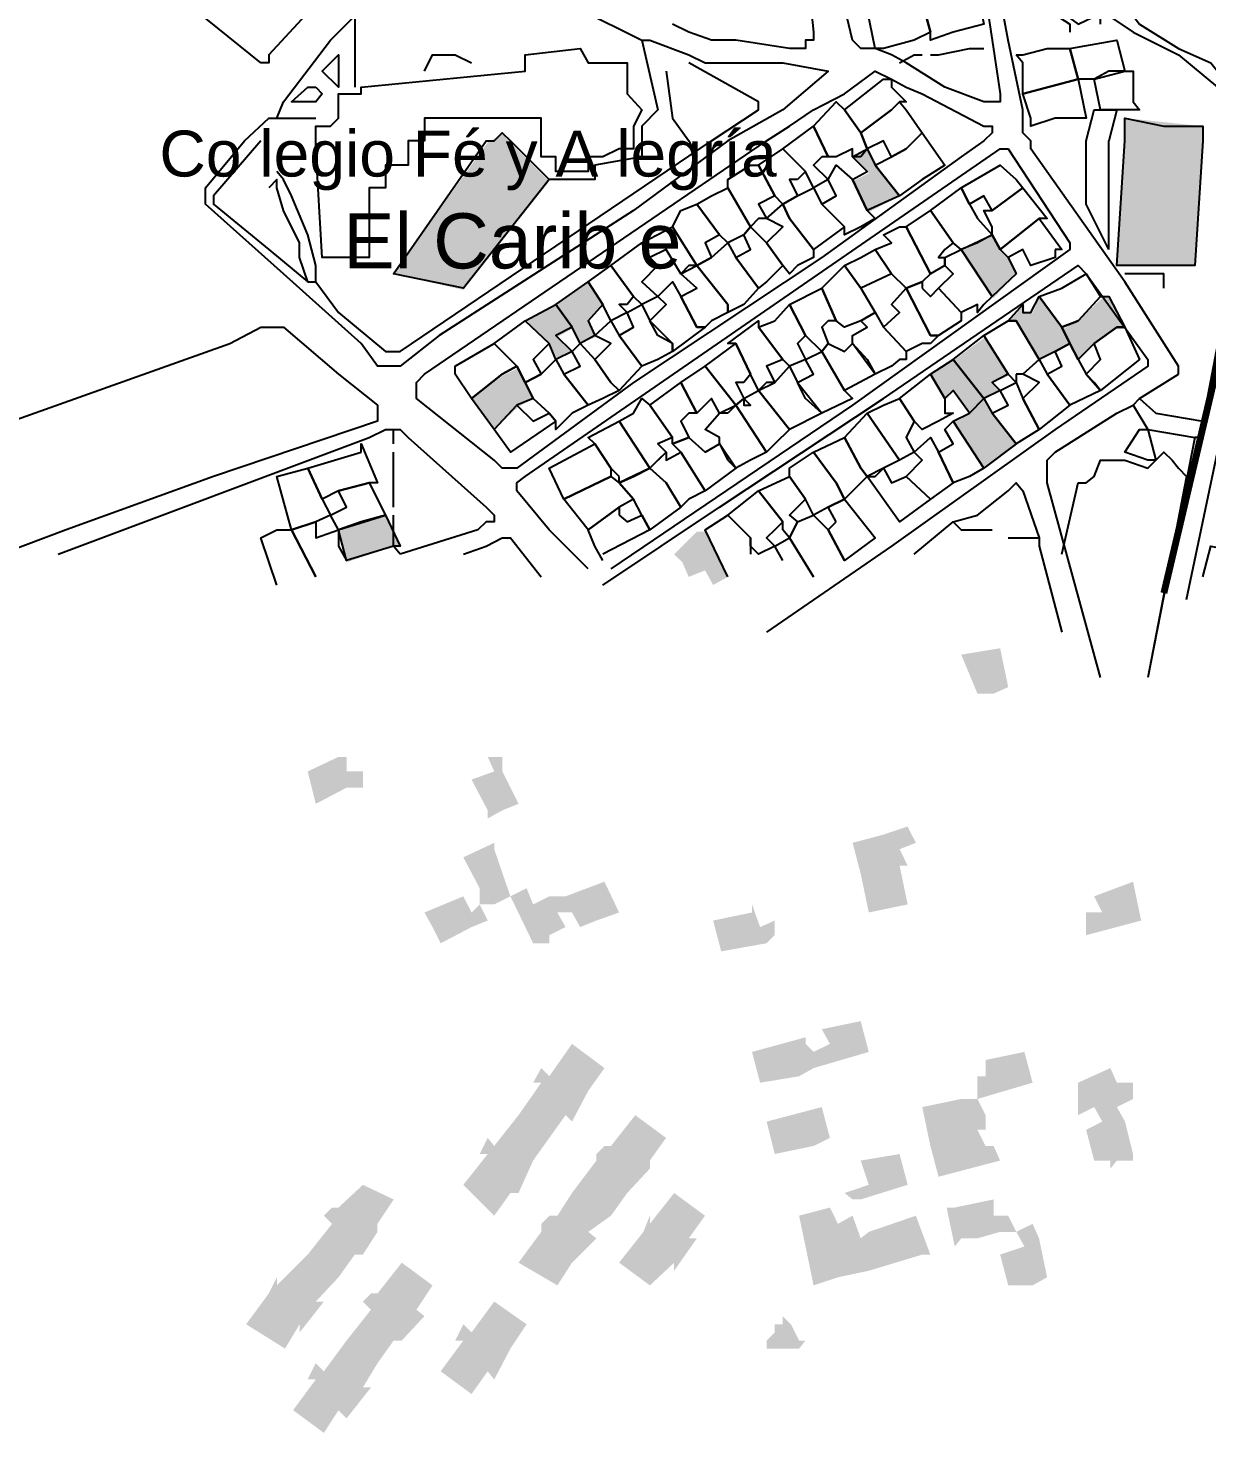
# Model space of a CAD drawing. Header units: millimetres. Extents: x -3588 to 75209, y -3737 to 38254.
# Drawn here: x 27213 to 27418.2, y 4643.8 to 4888.4 of the extents above; entities that cross this region are included whole.
import ezdxf

# ---------------------------------------------------------------- set-up
doc = ezdxf.new("R2010")
doc.units = ezdxf.units.MM
for name, color, linetype in [('H', 250, 'Continuous'), ('P', 253, 'Continuous'), ('T', 7, 'Continuous')]:
    doc.layers.add(name, color=color, linetype=linetype)

msp = doc.modelspace()

# ---------------------------------------------------------------- hatches: boundary and pattern name
at = {"layer": 'H', "linetype": 'Continuous'}
for points in [[(27403.924, 4872.721), (27417.479, 4871.313), (27417.479, 4868.48), (27416.071, 4847.035), (27402.516, 4847.035), (27403.924, 4868.48), (27403.924, 4872.721), (27403.924, 4872.721)], [(27292.986, 4868.48), (27295.531, 4869.904), (27296.939, 4868.48), (27303.709, 4861.711), (27288.745, 4842.794), (27276.614, 4845.627), (27292.986, 4868.48), (27292.986, 4868.48)], [(27360.73, 4864.527), (27364.683, 4859.166), (27359.322, 4856.349), (27356.505, 4861.711), (27359.322, 4863.119), (27356.505, 4865.952), (27359.322, 4867.36), (27360.73, 4864.527), (27360.73, 4864.527)], [(27382.191, 4849.58), (27383.599, 4848.155), (27385.008, 4845.627), (27381.055, 4841.386), (27375.421, 4849.58), (27381.055, 4852.396), (27382.191, 4849.58), (27382.191, 4849.58)], [(27313.311, 4840.266), (27310.494, 4837.433), (27311.903, 4834.616), (27309.07, 4833.48), (27307.662, 4836.025), (27305.117, 4840.266), (27310.494, 4844.203), (27313.311, 4840.266), (27313.311, 4840.266)], [(27388.961, 4841.386), (27393.202, 4836.025), (27394.61, 4833.48), (27391.793, 4832.072), (27388.961, 4830.663), (27385.008, 4837.433), (27383.599, 4837.433), (27386.416, 4840.266), (27386.416, 4838.841), (27387.84, 4838.841), (27388.961, 4841.386), (27388.961, 4841.386)], [(27398.563, 4833.48), (27395.746, 4830.663), (27394.61, 4833.48), (27393.202, 4836.025), (27395.746, 4837.433), (27399.971, 4841.386), (27401.379, 4841.386), (27403.924, 4836.025), (27402.516, 4836.025), (27398.563, 4833.48), (27398.563, 4833.48)], [(27307.662, 4836.025), (27305.117, 4834.616), (27307.662, 4832.072), (27305.117, 4830.663), (27303.709, 4833.48), (27299.756, 4837.433), (27305.117, 4840.266), (27307.662, 4836.025), (27307.662, 4836.025)], [(27382.191, 4825.302), (27379.646, 4823.878), (27374.285, 4830.663), (27379.646, 4834.616), (27383.599, 4827.831), (27381.055, 4826.71), (27382.191, 4825.302), (27382.191, 4825.302)], [(27290.17, 4823.878), (27295.531, 4827.831), (27298.348, 4829.255), (27299.756, 4826.71), (27300.892, 4823.878), (27298.348, 4822.469), (27294.123, 4818.517), (27290.17, 4823.878), (27290.17, 4823.878)], [(27374.285, 4830.663), (27379.646, 4823.878), (27376.83, 4821.061), (27374.285, 4825.302), (27372.877, 4823.878), (27370.044, 4827.831), (27374.285, 4830.663), (27374.285, 4830.663)], [(27381.055, 4821.061), (27385.008, 4815.7), (27379.646, 4811.747), (27374.285, 4819.941), (27376.83, 4821.061), (27379.646, 4823.878), (27381.055, 4821.061), (27381.055, 4821.061)], [(27275.206, 4803.553), (27278.023, 4798.192), (27276.614, 4798.192), (27268.421, 4795.375), (27267.012, 4800.736), (27275.206, 4803.553), (27275.206, 4803.553)], [(27325.442, 4796.784), (27329.395, 4800.736), (27330.819, 4800.736), (27334.772, 4792.831), (27332.227, 4791.422), (27330.819, 4793.967), (27327.986, 4792.831), (27326.866, 4795.375), (27325.442, 4796.784), (27325.442, 4796.784)], [(27383.599, 4773.642), (27381.055, 4772.506), (27378.238, 4772.506), (27375.421, 4779.291), (27382.191, 4780.412), (27383.599, 4773.642), (27383.599, 4773.642)], [(27271.253, 4758.967), (27271.253, 4756.134), (27268.421, 4756.134), (27263.059, 4753.317), (27261.651, 4758.967), (27267.012, 4761.495), (27268.421, 4761.495), (27268.421, 4758.967), (27271.253, 4758.967), (27271.253, 4758.967)], [(27292.986, 4752.181), (27290.17, 4757.542), (27294.123, 4758.967), (27292.986, 4761.495), (27295.531, 4761.495), (27295.531, 4758.967), (27296.939, 4756.134), (27298.348, 4753.317), (27295.531, 4752.181), (27292.986, 4750.773), (27292.986, 4752.181), (27292.986, 4752.181)], [(27367.516, 4746.532), (27364.683, 4745.412), (27366.091, 4742.579), (27364.683, 4742.579), (27357.913, 4741.171), (27356.505, 4746.532), (27361.866, 4747.956), (27366.091, 4749.365), (27367.516, 4746.532), (27367.516, 4746.532)], [(27294.123, 4735.809), (27291.578, 4735.809), (27291.578, 4738.642), (27288.745, 4744.003), (27294.123, 4746.532), (27294.123, 4745.412), (27296.939, 4737.218), (27294.123, 4735.809), (27294.123, 4735.809)], [(27366.091, 4735.809), (27359.322, 4734.401), (27357.913, 4741.171), (27364.683, 4742.579), (27366.091, 4735.809), (27366.091, 4735.809)], [(27299.756, 4738.642), (27300.892, 4735.809), (27303.709, 4737.218), (27305.117, 4734.401), (27306.541, 4731.856), (27303.709, 4730.448), (27303.709, 4729.04), (27300.892, 4729.04), (27296.939, 4737.218), (27299.756, 4738.642), (27299.756, 4738.642)], [(27313.311, 4739.762), (27315.856, 4734.401), (27311.903, 4732.993), (27309.07, 4731.856), (27307.662, 4734.401), (27305.117, 4734.401), (27303.709, 4737.218), (27306.541, 4737.218), (27313.311, 4739.762), (27313.311, 4739.762)], [(27406.741, 4732.993), (27397.154, 4730.448), (27397.154, 4732.993), (27397.154, 4734.401), (27399.971, 4734.401), (27398.563, 4737.218), (27405.332, 4739.762), (27406.741, 4732.993), (27406.741, 4732.993)], [(27288.745, 4737.218), (27290.17, 4734.401), (27291.578, 4735.809), (27292.986, 4732.993), (27290.17, 4731.856), (27284.792, 4729.04), (27283.384, 4731.856), (27281.976, 4734.401), (27288.745, 4737.218), (27288.745, 4737.218)], [(27332.227, 4732.993), (27338.997, 4734.401), (27338.997, 4735.809), (27340.405, 4731.856), (27342.95, 4732.993), (27342.95, 4730.448), (27341.542, 4729.04), (27333.636, 4727.631), (27332.227, 4732.993), (27332.227, 4732.993)], [(27359.322, 4710.123), (27349.719, 4707.307), (27349.719, 4710.123), (27352.552, 4711.532), (27351.144, 4714.076), (27357.913, 4715.485), (27359.322, 4710.123), (27359.322, 4710.123)], [(27298.348, 4699.113), (27302.3, 4704.762), (27300.892, 4704.762), (27302.3, 4707.307), (27303.709, 4705.882), (27307.662, 4711.532), (27313.311, 4707.307), (27310.494, 4703.354), (27307.662, 4697.993), (27306.541, 4699.113), (27303.709, 4695.16), (27298.348, 4699.113), (27298.348, 4699.113)], [(27349.719, 4710.123), (27349.719, 4707.307), (27347.191, 4705.882), (27340.405, 4704.762), (27338.997, 4710.123), (27348.311, 4712.668), (27348.311, 4711.532), (27349.719, 4710.123), (27349.719, 4710.123)], [(27387.84, 4704.762), (27378.238, 4701.93), (27378.238, 4705.882), (27379.646, 4705.882), (27379.646, 4708.715), (27386.416, 4710.123), (27387.84, 4704.762), (27387.84, 4704.762)], [(27405.332, 4704.762), (27405.332, 4701.93), (27402.516, 4700.521), (27398.563, 4700.521), (27395.746, 4699.113), (27395.746, 4701.93), (27395.746, 4704.762), (27401.379, 4707.307), (27402.516, 4704.762), (27405.332, 4704.762), (27405.332, 4704.762)], [(27379.646, 4699.113), (27379.646, 4696.568), (27378.238, 4696.568), (27370.044, 4693.752), (27368.636, 4700.521), (27375.421, 4701.93), (27376.83, 4701.93), (27378.238, 4701.93), (27379.646, 4699.113), (27379.646, 4699.113)], [(27303.709, 4695.16), (27300.892, 4691.207), (27298.348, 4685.558), (27296.939, 4685.558), (27294.123, 4681.605), (27288.745, 4686.982), (27292.986, 4692.343), (27291.578, 4692.343), (27292.986, 4695.16), (27294.123, 4693.752), (27298.348, 4699.113), (27303.709, 4695.16), (27303.709, 4695.16)], [(27314.447, 4681.605), (27307.662, 4685.558), (27311.903, 4691.207), (27311.903, 4692.343), (27313.311, 4693.752), (27314.447, 4693.752), (27318.672, 4699.113), (27324.033, 4695.16), (27321.217, 4691.207), (27321.217, 4689.799), (27317.264, 4685.558), (27314.447, 4681.605), (27314.447, 4681.605)], [(27352.552, 4695.16), (27349.719, 4693.752), (27342.95, 4692.343), (27341.542, 4697.993), (27351.144, 4700.521), (27352.552, 4695.16), (27352.552, 4695.16)], [(27397.154, 4696.568), (27399.971, 4697.993), (27398.563, 4700.521), (27402.516, 4700.521), (27403.924, 4697.993), (27405.332, 4692.343), (27405.332, 4691.207), (27402.516, 4691.207), (27401.379, 4689.799), (27401.379, 4691.207), (27398.563, 4691.207), (27397.154, 4696.568), (27397.154, 4696.568)], [(27381.055, 4693.752), (27382.191, 4691.207), (27371.468, 4688.39), (27370.044, 4693.752), (27378.238, 4696.568), (27379.646, 4693.752), (27381.055, 4693.752), (27381.055, 4693.752)], [(27366.091, 4686.982), (27357.913, 4684.437), (27356.505, 4684.437), (27355.097, 4685.558), (27359.322, 4686.982), (27357.913, 4691.207), (27364.683, 4692.343), (27366.091, 4686.982), (27366.091, 4686.982)], [(27276.614, 4684.437), (27273.798, 4680.196), (27273.798, 4678.788), (27271.253, 4674.835), (27269.845, 4674.835), (27267.012, 4670.882), (27261.651, 4674.835), (27265.892, 4680.196), (27264.468, 4681.605), (27265.892, 4683.029), (27267.012, 4683.029), (27271.253, 4686.982), (27276.614, 4684.437), (27276.614, 4684.437)], [(27314.447, 4681.605), (27310.494, 4678.788), (27311.903, 4677.668), (27307.662, 4673.427), (27305.117, 4669.474), (27298.348, 4673.427), (27302.3, 4678.788), (27302.3, 4680.196), (27303.709, 4681.605), (27305.117, 4681.605), (27307.662, 4685.558), (27314.447, 4681.605), (27314.447, 4681.605)], [(27330.819, 4681.605), (27327.986, 4677.668), (27329.395, 4677.668), (27325.442, 4672.019), (27325.442, 4673.427), (27321.217, 4669.474), (27315.856, 4673.427), (27320.081, 4678.788), (27321.217, 4681.605), (27321.217, 4680.196), (27325.442, 4685.558), (27330.819, 4681.605), (27330.819, 4681.605)], [(27374.285, 4676.244), (27372.877, 4683.029), (27374.285, 4683.029), (27381.055, 4684.437), (27381.055, 4681.605), (27383.599, 4681.605), (27385.008, 4678.788), (27382.191, 4678.788), (27378.238, 4677.668), (27375.421, 4677.668), (27374.285, 4676.244), (27374.285, 4676.244)], [(27356.505, 4681.605), (27357.913, 4677.668), (27348.311, 4676.244), (27347.191, 4681.605), (27352.552, 4683.029), (27353.96, 4680.196), (27356.505, 4681.605), (27356.505, 4681.605)], [(27368.636, 4674.835), (27359.322, 4672.019), (27357.913, 4677.668), (27359.322, 4678.788), (27367.516, 4681.605), (27370.044, 4674.835), (27368.636, 4674.835), (27368.636, 4674.835)], [(27388.961, 4677.668), (27390.369, 4670.882), (27387.84, 4669.474), (27383.599, 4669.474), (27382.191, 4674.835), (27386.416, 4676.244), (27385.008, 4678.788), (27387.84, 4680.196), (27388.961, 4677.668), (27388.961, 4677.668)], [(27359.322, 4672.019), (27353.96, 4670.882), (27349.719, 4669.474), (27348.311, 4676.244), (27357.913, 4677.668), (27359.322, 4672.019), (27359.322, 4672.019)], [(27267.012, 4670.882), (27263.059, 4666.657), (27264.468, 4666.657), (27260.243, 4661.28), (27260.243, 4662.704), (27257.698, 4658.463), (27250.929, 4662.704), (27254.881, 4668.066), (27256.29, 4670.882), (27256.29, 4669.474), (27261.651, 4674.835), (27267.012, 4670.882), (27267.012, 4670.882)], [(27283.384, 4669.474), (27280.567, 4665.233), (27281.976, 4664.113), (27278.023, 4659.872), (27276.614, 4659.872), (27273.798, 4655.919), (27268.421, 4659.872), (27272.662, 4665.233), (27271.253, 4666.657), (27272.662, 4668.066), (27273.798, 4668.066), (27278.023, 4673.427), (27283.384, 4669.474), (27283.384, 4669.474)], [(27294.123, 4666.657), (27299.756, 4662.704), (27296.939, 4658.463), (27294.123, 4653.102), (27292.986, 4654.511), (27290.17, 4650.558), (27284.792, 4654.511), (27288.745, 4659.872), (27287.337, 4659.872), (27288.745, 4662.704), (27290.17, 4661.28), (27294.123, 4666.657), (27294.123, 4666.657)], [(27341.542, 4658.463), (27341.542, 4659.872), (27342.95, 4661.28), (27342.95, 4662.704), (27344.358, 4662.704), (27344.358, 4664.113), (27345.767, 4662.704), (27347.191, 4659.872), (27348.311, 4659.872), (27347.191, 4658.463), (27341.542, 4658.463), (27341.542, 4658.463)], [(27273.798, 4655.919), (27271.253, 4651.694), (27272.662, 4651.694), (27268.421, 4646.333), (27267.012, 4647.741), (27264.468, 4643.788), (27259.106, 4647.741), (27263.059, 4653.102), (27261.651, 4653.102), (27263.059, 4655.919), (27264.468, 4654.511), (27268.421, 4659.872), (27273.798, 4655.919), (27273.798, 4655.919)]]:
    msp.add_hatch(color=256, dxfattribs=at).paths.add_polyline_path(points)

# ---------------------------------------------------------------- linework, layer by layer
at = {"layer": 'P', "const_width": 1.2}
for points in [[(27468.851, 5048.874), (27512.317, 4852.396), (27480.982, 4860.59), (27432.443, 4882.323), (27410.694, 4790.014)], [(27410.694, 4790.014), (27432.443, 4882.323), (27480.982, 4860.59), (27512.317, 4852.396), (27468.851, 5048.874)]]:
    msp.add_lwpolyline(points, dxfattribs=at)
at = {"layer": 'P'}
for points in [[(27379.358, 4875.538), (27372.589, 4878.082), (27365.819, 4882.323), (27363.275, 4883.732), (27360.458, 4884.852), (27359.034, 4884.852), (27357.913, 4884.852), (27356.505, 4886.276), (27352.264, 4904.056)], [(27399.683, 4775.339), (27390.369, 4809.202), (27390.369, 4810.339), (27390.369, 4813.155), (27391.793, 4814.564), (27402.516, 4821.349), (27405.332, 4822.758), (27406.469, 4823.878), (27413.238, 4828.119), (27413.238, 4829.527), (27403.924, 4844.203), (27387.552, 4867.36), (27387.552, 4868.768), (27386.144, 4870.177), (27386.144, 4874.129), (27383.599, 4886.276), (27380.783, 4901.24), (27380.783, 4902.648), (27382.191, 4902.648), (27385.008, 4901.24), (27383.599, 4898.407)], [(27348.311, 4901.24), (27349.719, 4887.685), (27349.719, 4886.276), (27348.311, 4886.276), (27348.311, 4884.852), (27346.903, 4884.852), (27345.494, 4884.852)], [(27380.783, 4901.24), (27382.191, 4901.24), (27382.191, 4899.815), (27382.191, 4897.287), (27382.191, 4895.863), (27390.369, 4891.638), (27394.322, 4889.093), (27394.322, 4887.685)], [(27268.421, 4898.407), (27254.881, 4883.732), (27254.881, 4882.323), (27253.473, 4882.323)], [(27383.599, 4898.407), (27383.599, 4895.863), (27390.369, 4893.046), (27395.746, 4889.093), (27401.107, 4891.638), (27405.332, 4890.501), (27406.469, 4889.093), (27413.238, 4884.852), (27418.887, 4882.323), (27420.008, 4880.915), (27425.657, 4876.962), (27428.202, 4874.129), (27428.202, 4872.721), (27426.793, 4868.768), (27417.479, 4819.941), (27417.479, 4817.108), (27416.071, 4817.108), (27407.877, 4775.339)], [(27373.997, 4887.685), (27370.044, 4886.276), (27370.044, 4887.685), (27368.636, 4893.046), (27378.238, 4894.454), (27378.238, 4895.863), (27378.238, 4894.454), (27379.358, 4889.093), (27373.997, 4887.685)], [(27379.358, 4895.863), (27380.783, 4886.276), (27382.191, 4876.962), (27382.191, 4875.538), (27380.783, 4875.538), (27379.358, 4875.538)], [(27253.473, 4882.323), (27238.51, 4894.454)], [(27361.866, 4884.852), (27360.458, 4884.852), (27359.034, 4891.638), (27360.458, 4891.638), (27368.636, 4893.046), (27370.044, 4887.685), (27367.227, 4886.276), (27361.866, 4884.852)], [(27319.808, 4886.276), (27321.217, 4886.276), (27327.986, 4883.732), (27330.819, 4882.323), (27333.348, 4882.323), (27337.589, 4882.323), (27344.358, 4882.323), (27352.264, 4880.915), (27344.358, 4874.129), (27334.772, 4868.768), (27318.384, 4856.637), (27284.52, 4834.888), (27277.735, 4829.527), (27275.206, 4829.527), (27273.798, 4829.527), (27270.965, 4833.48), (27257.41, 4845.627), (27243.871, 4857.758), (27243.871, 4860.59), (27250.64, 4868.768), (27254.881, 4872.721), (27256.29, 4872.721), (27257.41, 4875.538), (27265.604, 4886.276), (27269.845, 4890.501)], [(27269.845, 4890.501), (27269.845, 4883.732), (27269.845, 4878.082)], [(27309.07, 4891.638), (27319.808, 4886.276)], [(27399.683, 4889.093), (27399.683, 4890.501), (27401.107, 4890.501), (27405.332, 4887.685), (27413.238, 4883.732), (27420.008, 4878.082), (27425.657, 4874.129), (27428.202, 4872.721)], [(27345.494, 4884.852), (27336.18, 4886.276), (27331.939, 4886.276), (27327.986, 4887.685), (27325.17, 4889.093)], [(27263.059, 4867.36), (27263.059, 4871.313), (27265.604, 4871.313), (27267.012, 4872.721), (27267.012, 4876.962), (27270.965, 4876.962), (27270.965, 4878.082), (27299.484, 4880.915), (27299.484, 4883.732), (27309.07, 4884.852), (27310.494, 4882.323), (27317.264, 4882.323), (27317.264, 4876.962), (27319.808, 4874.129), (27318.384, 4871.313), (27318.384, 4868.768), (27318.384, 4867.36), (27315.856, 4867.36), (27313.023, 4865.952), (27310.494, 4865.952), (27310.494, 4863.407), (27304.845, 4863.407), (27304.845, 4865.952), (27302.3, 4865.952), (27302.3, 4868.768), (27302.3, 4872.721), (27294.123, 4872.721), (27281.976, 4872.721), (27281.976, 4868.768), (27279.159, 4868.768), (27279.159, 4864.527), (27275.206, 4864.527), (27275.206, 4860.59), (27272.373, 4860.59), (27272.373, 4848.444), (27264.196, 4848.444), (27263.059, 4867.36)], [(27319.808, 4886.276), (27322.625, 4874.129), (27319.808, 4871.313), (27319.808, 4868.768)], [(27370.044, 4883.732), (27371.468, 4883.732), (27376.83, 4884.852), (27378.238, 4884.852), (27379.358, 4884.852)], [(27385.008, 4883.732), (27386.144, 4883.732), (27390.369, 4884.852), (27394.322, 4884.852), (27395.746, 4879.491), (27386.144, 4876.962), (27386.144, 4882.323), (27385.008, 4883.732)], [(27401.107, 4880.915), (27398.563, 4879.491), (27395.746, 4879.491), (27394.322, 4884.852), (27402.516, 4886.276), (27403.924, 4880.915), (27401.107, 4880.915)], [(27265.604, 4882.323), (27267.012, 4883.732), (27267.012, 4878.082), (27264.196, 4880.915), (27265.604, 4882.323)], [(27281.976, 4880.915), (27283.384, 4883.732), (27287.337, 4883.732), (27290.17, 4882.323)], [(27331.939, 4868.768), (27340.133, 4874.129), (27340.133, 4875.538), (27327.986, 4882.323)], [(27364.683, 4882.323), (27367.227, 4883.732), (27368.636, 4883.732)], [(27365.819, 4878.082), (27368.636, 4876.962), (27379.358, 4871.313), (27380.783, 4871.313), (27380.783, 4870.177), (27379.358, 4868.768), (27375.421, 4865.952), (27351.144, 4848.444), (27318.384, 4826.71), (27298.059, 4811.747), (27295.531, 4811.747), (27294.123, 4813.155), (27280.567, 4823.878), (27280.567, 4825.302), (27280.567, 4826.71), (27281.976, 4828.119), (27341.542, 4868.768), (27345.494, 4871.313), (27349.719, 4874.129), (27355.097, 4876.962), (27360.458, 4880.915), (27363.275, 4879.491), (27365.819, 4878.082)], [(27324.033, 4880.915), (27325.17, 4872.721), (27327.986, 4868.768)], [(27405.332, 4874.129), (27399.683, 4874.129), (27398.563, 4879.491), (27403.924, 4880.915), (27405.332, 4880.915), (27405.332, 4875.538), (27406.469, 4874.129), (27405.332, 4874.129)], [(27263.059, 4878.082), (27264.196, 4876.962), (27263.059, 4875.538), (27258.834, 4875.538), (27261.651, 4878.082), (27263.059, 4878.082)], [(27363.275, 4879.491), (27363.275, 4878.082), (27365.819, 4875.538), (27364.683, 4875.538), (27363.275, 4874.129), (27357.913, 4870.177), (27355.097, 4874.129), (27361.866, 4879.491), (27363.275, 4879.491)], [(27391.793, 4872.721), (27387.552, 4871.313), (27387.552, 4872.721), (27386.144, 4876.962), (27395.746, 4879.491), (27397.154, 4872.721), (27391.793, 4872.721)], [(27357.913, 4865.952), (27356.505, 4865.952), (27356.505, 4867.36), (27353.672, 4865.952), (27352.264, 4865.952), (27349.719, 4871.313), (27353.672, 4875.538), (27355.097, 4874.129), (27357.913, 4870.177), (27359.034, 4867.36), (27357.913, 4865.952)], [(27367.227, 4868.768), (27365.819, 4867.36), (27363.275, 4865.952), (27361.866, 4868.768), (27359.034, 4867.36), (27357.913, 4870.177), (27363.275, 4874.129), (27364.683, 4875.538), (27365.819, 4874.129), (27368.636, 4870.177), (27367.227, 4868.768)], [(27256.29, 4872.721), (27263.059, 4872.721)], [(27397.154, 4868.768), (27398.563, 4874.129), (27402.516, 4874.129), (27401.107, 4868.768)], [(27410.694, 4871.313), (27417.479, 4871.313), (27417.479, 4868.768), (27416.071, 4847.035), (27402.516, 4847.035), (27403.924, 4868.768), (27403.924, 4872.721), (27410.694, 4871.313)], [(27294.123, 4868.768), (27295.531, 4870.177), (27296.939, 4868.768), (27303.709, 4861.999), (27288.745, 4843.082), (27276.614, 4845.627), (27292.698, 4868.768), (27294.123, 4868.768)], [(27351.144, 4865.952), (27349.719, 4864.527), (27352.264, 4861.999), (27349.719, 4860.59), (27348.311, 4863.407), (27344.358, 4867.36), (27349.719, 4871.313), (27352.264, 4865.952), (27351.144, 4865.952)], [(27368.636, 4861.999), (27364.683, 4859.166), (27360.458, 4864.527), (27363.275, 4865.952), (27365.819, 4867.36), (27368.636, 4870.177), (27372.589, 4864.527), (27368.636, 4861.999)], [(27414.646, 4788.878), (27420.008, 4814.564), (27431.018, 4865.952), (27431.018, 4868.768), (27432.443, 4870.177)], [(27253.473, 4868.768), (27245.279, 4859.166), (27245.279, 4857.758), (27254.881, 4849.852), (27261.651, 4844.203)], [(27263.059, 4844.203), (27267.012, 4838.841), (27275.206, 4832.072), (27277.735, 4832.072), (27331.939, 4868.768)], [(27319.808, 4868.768), (27319.808, 4865.952), (27311.615, 4864.527), (27311.615, 4861.999), (27303.709, 4861.999)], [(27327.986, 4868.768), (27329.395, 4865.952)], [(27401.107, 4849.852), (27397.154, 4857.758), (27397.154, 4868.768)], [(27401.107, 4849.852), (27401.107, 4868.768)], [(27310.494, 4794.239), (27303.709, 4801.025), (27298.059, 4807.794), (27298.059, 4809.202), (27299.484, 4810.339), (27382.191, 4867.36), (27383.599, 4867.36), (27394.322, 4850.988), (27394.322, 4849.852), (27356.505, 4822.758), (27314.447, 4794.239)], [(27346.903, 4861.999), (27345.494, 4861.999), (27346.903, 4859.166), (27344.358, 4857.758), (27342.95, 4859.166), (27340.133, 4864.527), (27344.358, 4867.36), (27348.311, 4863.407), (27346.903, 4861.999)], [(27360.458, 4864.527), (27364.683, 4859.166), (27359.034, 4856.637), (27356.505, 4861.999), (27359.034, 4863.407), (27356.505, 4865.952), (27359.034, 4867.36), (27360.458, 4864.527), (27360.458, 4864.527)], [(27263.059, 4844.203), (27263.059, 4847.035), (27261.651, 4852.396), (27258.834, 4859.166), (27257.41, 4861.999), (27256.29, 4863.407)], [(27340.133, 4855.213), (27338.709, 4853.805), (27334.772, 4860.59), (27334.772, 4861.999), (27338.709, 4864.527), (27340.133, 4864.527), (27342.95, 4859.166), (27340.133, 4857.758), (27341.542, 4855.213), (27340.133, 4855.213)], [(27357.913, 4853.805), (27355.097, 4852.396), (27355.097, 4853.805), (27351.144, 4857.758), (27353.672, 4859.166), (27352.264, 4861.999), (27353.672, 4864.527), (27356.505, 4861.999), (27359.034, 4856.637), (27360.458, 4855.213), (27357.913, 4853.805)], [(27386.144, 4860.59), (27380.783, 4856.637), (27379.358, 4859.166), (27376.83, 4857.758), (27375.421, 4860.59), (27382.191, 4864.527), (27385.008, 4861.999), (27386.144, 4860.59)], [(27261.651, 4844.203), (27260.243, 4848.444), (27260.243, 4850.988), (27257.41, 4856.637), (27256.29, 4860.59), (27256.29, 4861.999), (27254.881, 4860.59)], [(27331.939, 4859.166), (27334.772, 4860.59), (27338.709, 4853.805), (27337.589, 4852.396), (27334.772, 4850.988), (27333.348, 4852.396), (27329.395, 4857.758), (27331.939, 4859.166)], [(27351.144, 4857.758), (27355.097, 4853.805), (27349.719, 4849.852), (27345.494, 4855.213), (27344.358, 4857.758), (27346.903, 4859.166), (27349.719, 4860.59), (27351.144, 4857.758)], [(27378.238, 4850.988), (27375.421, 4849.852), (27373.997, 4850.988), (27370.044, 4856.637), (27375.421, 4860.59), (27376.83, 4857.758), (27378.238, 4855.213), (27380.783, 4852.396), (27378.238, 4850.988)], [(27388.961, 4855.213), (27382.191, 4849.852), (27380.783, 4852.396), (27380.783, 4853.805), (27379.358, 4856.637), (27380.783, 4856.637), (27386.144, 4860.59), (27390.369, 4855.213), (27388.961, 4855.213)], [(27326.578, 4856.637), (27329.395, 4857.758), (27333.348, 4852.396), (27330.819, 4850.988), (27331.939, 4848.444), (27329.395, 4847.035), (27325.17, 4853.805), (27326.578, 4856.637)], [(27346.903, 4847.035), (27345.494, 4845.627), (27344.358, 4847.035), (27341.542, 4850.988), (27344.358, 4853.805), (27341.542, 4855.213), (27344.358, 4857.758), (27345.494, 4855.213), (27349.719, 4849.852), (27349.719, 4848.444), (27346.903, 4847.035)], [(27372.589, 4849.852), (27371.468, 4848.444), (27372.589, 4848.444), (27372.589, 4847.035), (27370.044, 4845.627), (27365.819, 4853.805), (27370.044, 4856.637), (27373.997, 4850.988), (27372.589, 4849.852)], [(27327.986, 4847.035), (27326.578, 4845.627), (27324.033, 4849.852), (27321.217, 4848.444), (27319.808, 4850.988), (27325.17, 4853.805), (27329.395, 4847.035), (27327.986, 4847.035)], [(27341.542, 4844.203), (27340.133, 4843.082), (27336.18, 4848.444), (27338.709, 4849.852), (27337.589, 4852.396), (27338.709, 4853.805), (27341.542, 4850.988), (27344.358, 4847.035), (27341.542, 4844.203)], [(27368.636, 4844.203), (27365.819, 4843.082), (27363.275, 4845.627), (27360.458, 4849.852), (27363.275, 4850.988), (27361.866, 4852.396), (27364.683, 4853.805), (27365.819, 4853.805), (27370.044, 4845.627), (27368.636, 4844.203)], [(27391.793, 4849.852), (27391.793, 4848.444), (27387.552, 4847.035), (27386.144, 4849.852), (27383.599, 4848.444), (27382.191, 4849.852), (27388.961, 4855.213), (27392.913, 4849.852), (27391.793, 4849.852)], [(27321.217, 4848.444), (27322.625, 4847.035), (27319.808, 4844.203), (27322.625, 4841.674), (27319.808, 4840.266), (27318.384, 4841.674), (27314.447, 4847.035), (27319.808, 4850.988), (27321.217, 4848.444)], [(27337.589, 4840.266), (27334.772, 4838.841), (27334.772, 4840.266), (27329.395, 4847.035), (27331.939, 4848.444), (27334.772, 4850.988), (27336.18, 4848.444), (27340.133, 4843.082), (27337.589, 4840.266)], [(27382.191, 4849.852), (27383.599, 4848.444), (27385.008, 4845.627), (27380.783, 4841.674), (27375.421, 4849.852), (27380.783, 4852.396), (27382.191, 4849.852), (27382.191, 4849.852)], [(27357.913, 4848.444), (27360.458, 4849.852), (27363.275, 4845.627), (27357.913, 4843.082), (27355.097, 4847.035), (27357.913, 4848.444)], [(27379.358, 4840.266), (27378.238, 4838.841), (27378.238, 4840.266), (27375.421, 4838.841), (27371.468, 4843.082), (27373.997, 4845.627), (27372.589, 4847.035), (27372.589, 4848.444), (27375.421, 4849.852), (27380.783, 4841.674), (27379.358, 4840.266)], [(27317.264, 4840.266), (27315.856, 4840.266), (27317.264, 4838.841), (27314.447, 4837.433), (27313.023, 4840.266), (27310.494, 4844.203), (27314.447, 4847.035), (27318.384, 4841.674), (27317.264, 4840.266)], [(27313.023, 4791.422), (27333.348, 4804.977), (27361.866, 4823.878), (27395.746, 4847.035), (27397.154, 4845.627), (27407.877, 4830.663), (27407.877, 4829.527), (27391.793, 4818.517), (27363.275, 4798.192), (27341.542, 4783.228)], [(27331.939, 4837.433), (27330.819, 4836.313), (27329.395, 4836.313), (27326.578, 4841.674), (27329.395, 4843.082), (27326.578, 4845.627), (27329.395, 4847.035), (27334.772, 4840.266), (27334.772, 4838.841), (27331.939, 4837.433)], [(27357.913, 4843.082), (27360.458, 4838.841), (27357.913, 4837.433), (27355.097, 4836.313), (27353.672, 4837.433), (27351.144, 4843.082), (27355.097, 4847.035), (27357.913, 4843.082)], [(27392.913, 4843.082), (27397.154, 4845.627), (27399.683, 4841.674), (27395.746, 4837.433), (27392.913, 4836.313), (27388.961, 4841.674), (27392.913, 4843.082)], [(27410.694, 4843.082), (27410.694, 4845.627), (27403.924, 4845.627)], [(27261.651, 4844.203), (27263.059, 4844.203)], [(27313.023, 4840.266), (27310.494, 4837.433), (27311.615, 4834.888), (27309.07, 4833.48), (27307.662, 4836.313), (27304.845, 4840.266), (27310.494, 4844.203), (27313.023, 4840.266), (27313.023, 4840.266)], [(27322.625, 4834.888), (27321.217, 4837.433), (27324.033, 4840.266), (27322.625, 4841.674), (27325.17, 4844.203), (27326.578, 4841.674), (27329.395, 4836.313), (27330.819, 4836.313), (27325.17, 4832.072), (27325.17, 4833.48), (27322.625, 4834.888)], [(27368.636, 4843.082), (27370.044, 4841.674), (27371.468, 4843.082), (27375.421, 4838.841), (27375.421, 4837.433), (27371.468, 4834.888), (27370.044, 4834.888), (27365.819, 4843.082), (27368.636, 4844.203), (27368.636, 4843.082)], [(27352.264, 4837.433), (27351.144, 4836.313), (27352.264, 4833.48), (27351.144, 4832.072), (27348.311, 4834.888), (27345.494, 4840.266), (27351.144, 4843.082), (27353.672, 4837.433), (27352.264, 4837.433)], [(27370.044, 4833.48), (27368.636, 4833.48), (27365.819, 4832.072), (27361.866, 4836.313), (27364.683, 4838.841), (27363.275, 4840.266), (27365.819, 4843.082), (27370.044, 4834.888), (27371.468, 4834.888), (27370.044, 4833.48)], [(27388.961, 4841.674), (27392.913, 4836.313), (27394.322, 4833.48), (27391.793, 4832.072), (27388.961, 4830.663), (27385.008, 4837.433), (27383.599, 4837.433), (27386.144, 4840.266), (27386.144, 4838.841), (27387.552, 4838.841), (27388.961, 4841.674), (27388.961, 4841.674)], [(27398.563, 4833.48), (27395.746, 4830.663), (27394.322, 4833.48), (27392.913, 4836.313), (27395.746, 4837.433), (27399.683, 4841.674), (27401.107, 4841.674), (27403.924, 4836.313), (27402.516, 4836.313), (27398.563, 4833.48), (27398.563, 4833.48)], [(27307.662, 4836.313), (27304.845, 4834.888), (27307.662, 4832.072), (27304.845, 4830.663), (27303.709, 4833.48), (27299.484, 4837.433), (27304.845, 4840.266), (27307.662, 4836.313), (27307.662, 4836.313)], [(27322.625, 4830.663), (27319.808, 4829.527), (27315.856, 4834.888), (27318.384, 4836.313), (27317.264, 4838.841), (27319.808, 4840.266), (27321.217, 4837.433), (27325.17, 4833.48), (27325.17, 4832.072), (27322.625, 4830.663)], [(27342.95, 4837.433), (27345.494, 4840.266), (27348.311, 4834.888), (27346.903, 4833.48), (27348.311, 4830.663), (27345.494, 4829.527), (27344.358, 4830.663), (27340.133, 4836.313), (27342.95, 4837.433)], [(27364.683, 4830.663), (27363.275, 4829.527), (27360.458, 4828.119), (27356.505, 4833.48), (27356.505, 4834.888), (27359.034, 4836.313), (27357.913, 4837.433), (27360.458, 4838.841), (27361.866, 4836.313), (27365.819, 4832.072), (27365.819, 4830.663), (27364.683, 4830.663)], [(27192.499, 4792.831), (27187.122, 4810.339), (27187.122, 4811.747), (27248.096, 4833.48), (27253.473, 4836.313), (27254.881, 4836.313), (27256.29, 4836.313), (27257.41, 4836.313), (27267.012, 4828.119), (27273.798, 4822.758), (27273.798, 4821.349), (27273.798, 4819.941), (27245.279, 4810.339), (27219.593, 4801.025), (27197.86, 4792.831)], [(27302.3, 4832.072), (27300.892, 4830.663), (27302.3, 4828.119), (27299.484, 4826.71), (27298.059, 4829.527), (27294.123, 4833.48), (27299.484, 4837.433), (27303.709, 4833.48), (27302.3, 4832.072)], [(27313.023, 4832.072), (27314.447, 4833.48), (27311.615, 4834.888), (27314.447, 4837.433), (27315.856, 4834.888), (27319.808, 4829.527), (27315.856, 4825.302), (27314.447, 4826.71), (27311.615, 4830.663), (27313.023, 4832.072)], [(27341.542, 4826.71), (27340.133, 4825.302), (27338.709, 4828.119), (27336.18, 4833.48), (27334.772, 4833.48), (27340.133, 4837.433), (27340.133, 4836.313), (27344.358, 4830.663), (27341.542, 4829.527), (27342.95, 4826.71), (27341.542, 4826.71)], [(27385.008, 4828.119), (27385.008, 4826.71), (27383.599, 4828.119), (27379.358, 4834.888), (27383.599, 4837.433), (27385.008, 4837.433), (27388.961, 4830.663), (27386.144, 4828.119), (27385.008, 4828.119)], [(27398.563, 4826.71), (27397.154, 4828.119), (27399.683, 4830.663), (27398.563, 4833.48), (27402.516, 4836.313), (27403.924, 4836.313), (27406.469, 4830.663), (27399.683, 4825.302), (27398.563, 4826.71)], [(27290.17, 4823.878), (27287.337, 4828.119), (27287.337, 4829.527), (27294.123, 4833.48), (27298.059, 4829.527), (27295.531, 4828.119), (27290.17, 4823.878)], [(27313.023, 4823.878), (27310.494, 4822.758), (27306.253, 4828.119), (27309.07, 4829.527), (27307.662, 4832.072), (27309.07, 4833.48), (27311.615, 4830.663), (27314.447, 4826.71), (27315.856, 4825.302), (27313.023, 4823.878)], [(27337.589, 4826.71), (27336.18, 4826.71), (27337.589, 4823.878), (27336.18, 4822.758), (27330.819, 4829.527), (27336.18, 4833.48), (27338.709, 4828.119), (27337.589, 4826.71)], [(27359.034, 4830.663), (27360.458, 4828.119), (27355.097, 4825.302), (27351.144, 4832.072), (27352.264, 4833.48), (27355.097, 4832.072), (27356.505, 4833.48), (27359.034, 4830.663)], [(27382.191, 4825.302), (27379.358, 4823.878), (27373.997, 4830.663), (27379.358, 4834.888), (27383.599, 4828.119), (27380.783, 4826.71), (27382.191, 4825.302), (27382.191, 4825.302)], [(27395.746, 4830.663), (27397.154, 4828.119), (27399.683, 4825.302), (27394.322, 4822.758), (27390.369, 4828.119), (27392.913, 4829.527), (27391.793, 4832.072), (27394.322, 4833.48), (27395.746, 4830.663)], [(27348.311, 4823.878), (27346.903, 4826.71), (27349.719, 4828.119), (27348.311, 4830.663), (27351.144, 4832.072), (27355.097, 4825.302), (27356.505, 4823.878), (27351.144, 4821.349), (27348.311, 4823.878)], [(27290.17, 4823.878), (27295.531, 4828.119), (27298.059, 4829.527), (27299.484, 4826.71), (27300.892, 4823.878), (27298.059, 4822.758), (27294.123, 4818.517), (27290.17, 4823.878), (27290.17, 4823.878)], [(27307.662, 4821.349), (27304.845, 4818.517), (27304.845, 4819.941), (27303.709, 4821.349), (27300.892, 4823.878), (27299.484, 4826.71), (27302.3, 4828.119), (27304.845, 4830.663), (27306.253, 4828.119), (27310.494, 4822.758), (27307.662, 4821.349)], [(27334.772, 4821.349), (27333.348, 4821.349), (27331.939, 4823.878), (27329.395, 4821.349), (27326.578, 4826.71), (27330.819, 4829.527), (27336.18, 4822.758), (27334.772, 4821.349)], [(27346.903, 4826.71), (27351.144, 4821.349), (27345.494, 4818.517), (27340.133, 4825.302), (27342.95, 4826.71), (27345.494, 4829.527), (27346.903, 4826.71)], [(27373.997, 4830.663), (27379.358, 4823.878), (27376.83, 4821.349), (27373.997, 4825.302), (27372.589, 4823.878), (27370.044, 4828.119), (27373.997, 4830.663), (27373.997, 4830.663)], [(27390.369, 4828.119), (27394.322, 4822.758), (27388.961, 4818.517), (27386.144, 4823.878), (27388.961, 4826.71), (27386.144, 4828.119), (27388.961, 4830.663), (27390.369, 4828.119)], [(27327.986, 4821.349), (27326.578, 4819.941), (27327.986, 4817.108), (27325.17, 4815.988), (27325.17, 4817.108), (27321.217, 4822.758), (27326.578, 4826.71), (27329.395, 4821.349), (27327.986, 4821.349)], [(27371.468, 4819.941), (27368.636, 4818.517), (27367.227, 4819.941), (27364.683, 4823.878), (27370.044, 4828.119), (27372.589, 4823.878), (27372.589, 4821.349), (27373.997, 4821.349), (27371.468, 4819.941)], [(27386.144, 4823.878), (27388.961, 4818.517), (27385.008, 4815.988), (27380.783, 4821.349), (27383.599, 4822.758), (27382.191, 4825.302), (27385.008, 4826.71), (27386.144, 4823.878)], [(27322.625, 4813.155), (27321.217, 4811.747), (27315.856, 4819.941), (27318.384, 4821.349), (27319.808, 4823.878), (27321.217, 4822.758), (27325.17, 4817.108), (27322.625, 4815.988), (27324.033, 4814.564), (27322.625, 4813.155)], [(27342.95, 4815.988), (27341.542, 4814.564), (27336.18, 4822.758), (27337.589, 4823.878), (27337.589, 4822.758), (27338.709, 4822.758), (27337.589, 4823.878), (27340.133, 4825.302), (27345.494, 4818.517), (27342.95, 4815.988)], [(27361.866, 4822.758), (27364.683, 4823.878), (27367.227, 4819.941), (27365.819, 4817.108), (27367.227, 4814.564), (27364.683, 4813.155), (27359.034, 4821.349), (27361.866, 4822.758)], [(27380.783, 4821.349), (27385.008, 4815.988), (27379.358, 4811.747), (27373.997, 4819.941), (27376.83, 4821.349), (27379.358, 4823.878), (27380.783, 4821.349), (27380.783, 4821.349)], [(27406.469, 4823.878), (27409.285, 4821.349), (27417.479, 4819.941)], [(27303.709, 4821.349), (27304.845, 4819.941), (27296.939, 4814.564), (27294.123, 4818.517), (27298.059, 4822.758), (27300.892, 4819.941), (27303.709, 4821.349)], [(27338.709, 4813.155), (27336.18, 4811.747), (27333.348, 4815.988), (27333.348, 4817.108), (27330.819, 4818.517), (27333.348, 4821.349), (27336.18, 4822.758), (27341.542, 4814.564), (27338.709, 4813.155)], [(27361.866, 4811.747), (27359.034, 4810.339), (27357.913, 4811.747), (27355.097, 4817.108), (27359.034, 4821.349), (27364.683, 4813.155), (27361.866, 4811.747)], [(27405.332, 4822.758), (27407.877, 4818.517), (27416.071, 4817.108)], [(27315.856, 4810.339), (27314.447, 4811.747), (27311.615, 4815.988), (27310.494, 4817.108), (27315.856, 4819.941), (27321.217, 4811.747), (27315.856, 4809.202), (27315.856, 4810.339)], [(27376.83, 4810.339), (27373.997, 4809.202), (27371.468, 4814.564), (27373.997, 4815.988), (27372.589, 4818.517), (27373.997, 4819.941), (27379.358, 4811.747), (27376.83, 4810.339)], [(27218.185, 4796.784), (27272.373, 4817.108), (27275.206, 4818.517), (27276.614, 4818.517), (27277.735, 4818.517), (27279.159, 4817.108), (27292.698, 4804.977), (27294.123, 4803.553), (27294.123, 4802.433), (27292.698, 4802.433), (27291.29, 4801.025), (27277.735, 4796.784)], [(27276.614, 4815.988), (27276.614, 4818.517)], [(27334.772, 4813.155), (27336.18, 4811.747), (27330.819, 4807.794), (27326.578, 4814.564), (27325.17, 4815.988), (27327.986, 4817.108), (27330.819, 4814.564), (27333.348, 4815.988), (27334.772, 4813.155)], [(27357.913, 4809.202), (27355.097, 4806.386), (27353.672, 4809.202), (27349.719, 4814.564), (27355.097, 4817.108), (27357.913, 4811.747), (27359.034, 4810.339), (27357.913, 4809.202)], [(27371.468, 4814.564), (27373.997, 4809.202), (27370.044, 4806.386), (27365.819, 4810.339), (27368.636, 4813.155), (27367.227, 4814.564), (27370.044, 4817.108), (27371.468, 4814.564)], [(27409.285, 4813.155), (27407.877, 4813.155), (27403.924, 4814.564), (27406.469, 4818.517), (27407.877, 4818.517), (27409.285, 4813.155)], [(27270.965, 4814.564), (27270.965, 4815.988), (27273.798, 4809.202), (27272.373, 4809.202), (27267.012, 4807.794), (27264.196, 4806.386), (27261.651, 4811.747), (27270.965, 4814.564)], [(27276.614, 4804.977), (27276.614, 4806.386), (27276.614, 4811.747), (27276.614, 4814.564)], [(27314.447, 4811.747), (27314.447, 4810.339), (27306.253, 4806.386), (27303.709, 4811.747), (27311.615, 4815.988), (27314.447, 4811.747)], [(27327.986, 4806.386), (27326.578, 4804.977), (27324.033, 4809.202), (27321.217, 4811.747), (27324.033, 4814.564), (27324.033, 4813.155), (27326.578, 4814.564), (27330.819, 4807.794), (27327.986, 4806.386)], [(27352.264, 4804.977), (27349.719, 4803.553), (27348.311, 4806.386), (27345.494, 4810.339), (27345.494, 4811.747), (27349.719, 4814.564), (27353.672, 4809.202), (27355.097, 4806.386), (27352.264, 4804.977)], [(27392.913, 4796.784), (27395.746, 4809.202), (27397.154, 4809.202), (27398.563, 4810.339), (27399.683, 4813.155), (27403.924, 4813.155), (27407.877, 4811.747), (27409.285, 4813.155), (27410.694, 4814.564), (27412.118, 4813.155), (27413.238, 4811.747)], [(27264.196, 4806.386), (27265.604, 4803.553), (27263.059, 4802.433), (27258.834, 4801.025), (27256.29, 4810.339), (27261.651, 4811.747), (27264.196, 4806.386)], [(27318.384, 4810.339), (27321.217, 4811.747), (27324.033, 4809.202), (27326.578, 4804.977), (27321.217, 4801.025), (27319.808, 4803.553), (27318.384, 4806.386), (27315.856, 4809.202), (27318.384, 4810.339)], [(27360.458, 4810.339), (27361.866, 4811.747), (27363.275, 4809.202), (27365.819, 4810.339), (27370.044, 4806.386), (27364.683, 4802.433), (27359.034, 4810.339), (27360.458, 4810.339)], [(27413.238, 4811.747), (27414.646, 4810.339), (27407.877, 4775.339)], [(27270.965, 4802.433), (27267.012, 4801.025), (27265.604, 4803.553), (27268.421, 4804.977), (27267.012, 4807.794), (27272.373, 4809.202), (27275.206, 4803.553), (27270.965, 4802.433)], [(27314.447, 4810.339), (27315.856, 4809.202), (27318.384, 4806.386), (27315.856, 4804.977), (27310.494, 4801.025), (27306.253, 4806.386), (27314.447, 4810.339)], [(27346.903, 4804.977), (27345.494, 4803.553), (27346.903, 4802.433), (27345.494, 4799.616), (27344.358, 4801.025), (27344.358, 4802.433), (27340.133, 4807.794), (27345.494, 4810.339), (27348.311, 4806.386), (27346.903, 4804.977)], [(27367.227, 4796.784), (27373.997, 4802.433), (27378.238, 4803.553), (27383.599, 4807.794), (27385.008, 4809.202), (27386.144, 4807.794), (27388.961, 4799.616), (27388.961, 4798.192), (27392.913, 4783.228)], [(27342.95, 4801.025), (27341.542, 4799.616), (27342.95, 4798.192), (27340.133, 4796.784), (27338.709, 4798.192), (27338.709, 4799.616), (27334.772, 4803.553), (27340.133, 4807.794), (27344.358, 4802.433), (27342.95, 4801.025)], [(27313.023, 4795.663), (27311.615, 4798.192), (27310.494, 4801.025), (27315.856, 4804.977), (27315.856, 4803.553)], [(27353.672, 4802.433), (27352.264, 4804.977), (27355.097, 4806.386), (27360.458, 4799.616), (27355.097, 4795.663), (27352.264, 4801.025), (27353.672, 4802.433)], [(27263.059, 4792.831), (27258.834, 4801.025), (27263.059, 4802.433), (27263.059, 4799.616), (27267.012, 4801.025), (27267.012, 4798.192)], [(27275.206, 4803.553), (27277.735, 4798.192), (27276.614, 4798.192), (27268.421, 4795.663), (27267.012, 4801.025), (27275.206, 4803.553), (27275.206, 4803.553)], [(27277.735, 4796.784), (27276.614, 4798.192), (27276.614, 4803.553)], [(27315.856, 4803.553), (27317.264, 4802.433), (27319.808, 4803.553), (27321.217, 4801.025), (27313.023, 4796.784)], [(27334.772, 4792.831), (27330.819, 4801.025), (27334.772, 4803.553), (27338.709, 4799.616), (27338.709, 4798.192), (27338.709, 4796.784)], [(27349.719, 4792.831), (27345.494, 4799.616), (27346.903, 4802.433), (27349.719, 4803.553), (27352.264, 4801.025), (27355.097, 4795.663)], [(27373.997, 4802.433), (27375.421, 4801.025), (27376.83, 4801.025), (27379.358, 4801.025), (27380.783, 4801.025)], [(27256.29, 4791.422), (27253.473, 4799.616), (27256.29, 4801.025), (27258.834, 4801.025), (27263.059, 4792.831)], [(27288.745, 4796.784), (27292.698, 4798.192), (27295.531, 4799.616), (27296.939, 4799.616), (27302.3, 4792.831)], [(27344.358, 4795.663), (27342.95, 4798.192), (27345.494, 4799.616), (27349.719, 4792.831)], [(27383.599, 4799.616), (27386.144, 4799.616), (27388.961, 4799.616)], [(27267.012, 4798.192), (27268.421, 4795.663)], [(27417.479, 4792.831), (27418.887, 4798.192), (27425.657, 4796.784)]]:
    msp.add_lwpolyline(points, dxfattribs=at)

# ---------------------------------------------------------------- texts
at = {"layer": 'T', "attachment_point": 1}
for s, insert, char_height in [('{\\fArial|b0|i0|c0|p18;Co legio Fé y A legría}', (27235.837, 4870.545), 8.00186), ('{\\fArial|b0|i0|c0|p18;El Carib e}', (27267.844, 4856.141), 9.60223)]:
    msp.add_mtext(s, dxfattribs=dict(at, insert=insert, char_height=char_height))

doc.saveas('drawing.dxf')
